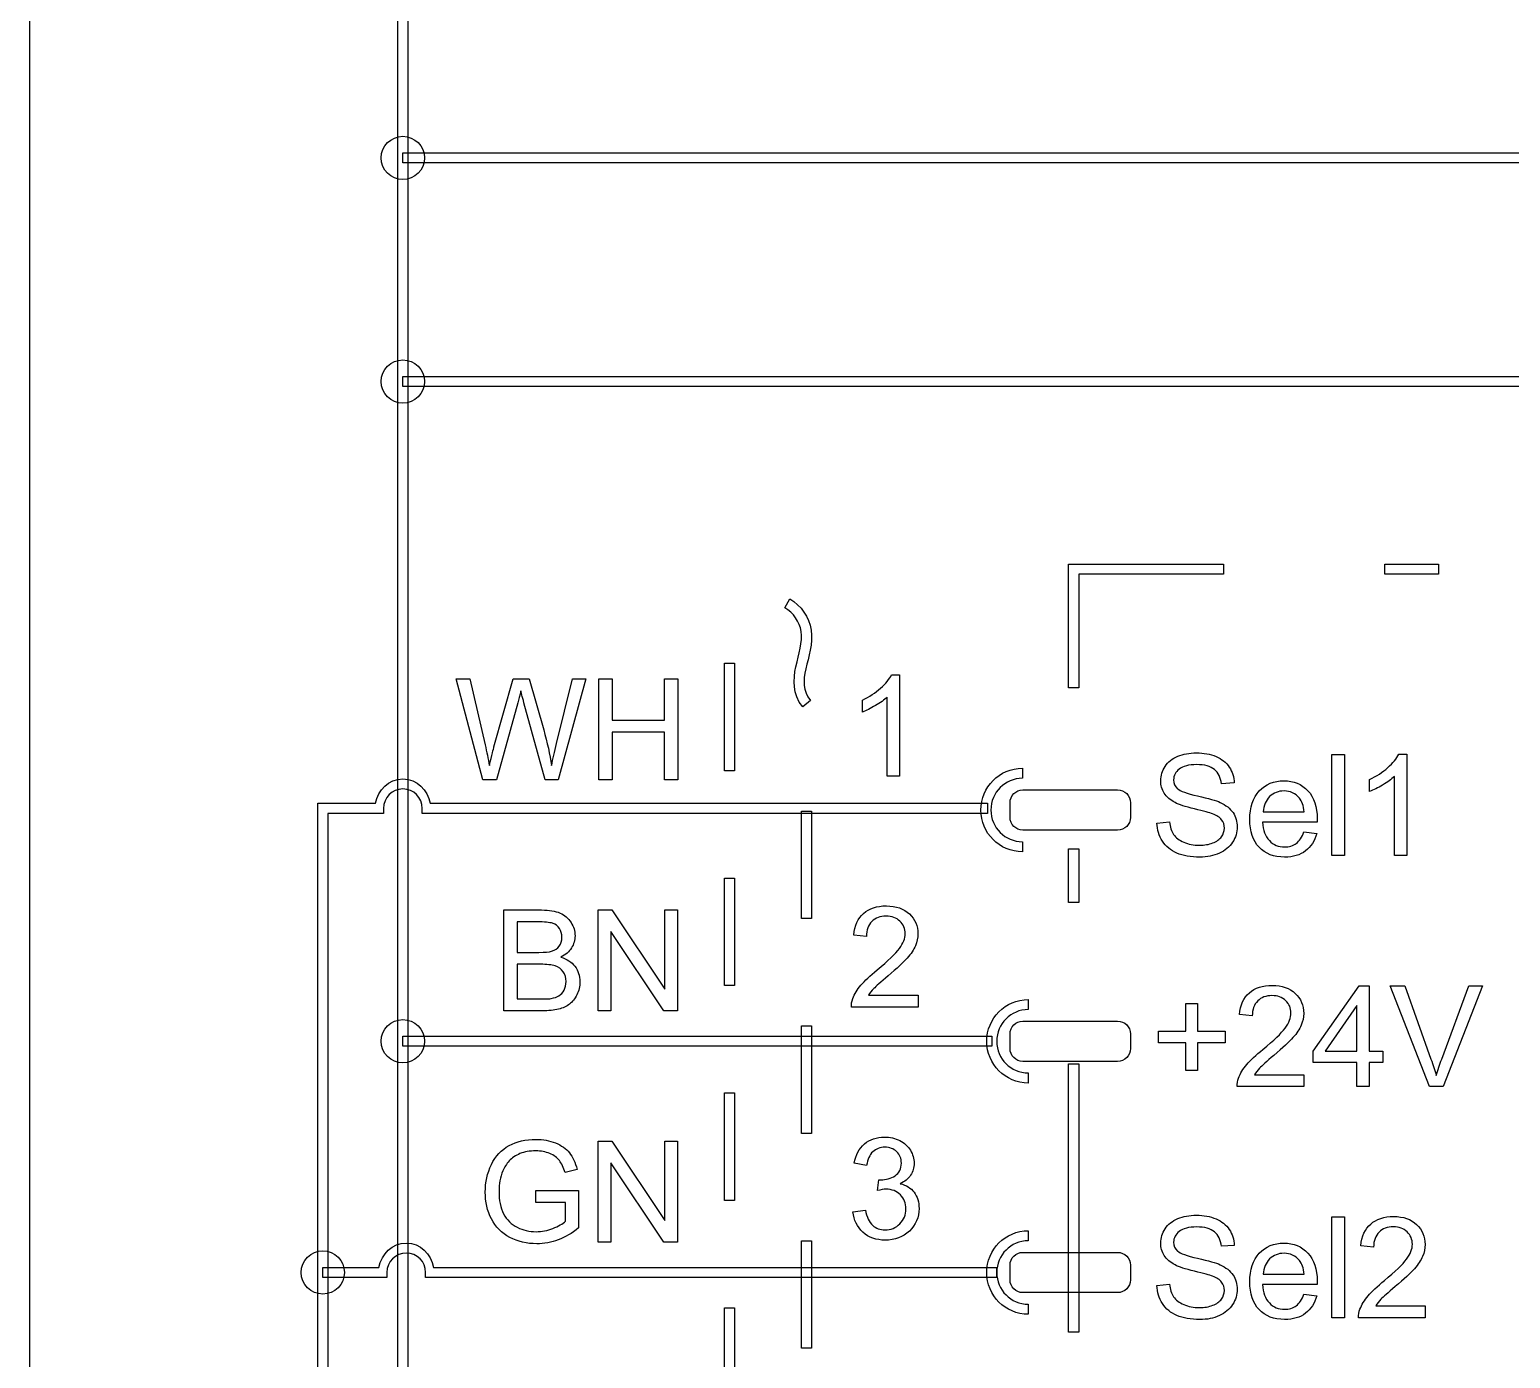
# Model space of a CAD drawing. Extents: x 55 to 793, y 34 to 1048.
# Drawn here: x 68 to 166, y 685.1 to 773.1 of the extents above; entities that cross this region are included whole.
import ezdxf

# ---------------------------------------------------------------- set-up
doc = ezdxf.new("R2010")
doc.units = 0
doc.layers.add('1', color=7, linetype='CONTINUOUS')

msp = doc.modelspace()

# ---------------------------------------------------------------- linework, layer by layer
at = {"layer": '1', "color": 7}
for points in [[(67.999998, 515.630486), (725.039982, 515.630486), (725.039982, 948.057142), (67.999998, 948.057142)], [(92.38065, 659.846097), (92.38065, 940.42421), (93.047316, 940.42421), (93.047316, 660.512763), (131.70617, 660.512763), (131.70617, 659.846097)], [(136.794727, 729.509323), (136.794727, 737.696827), (147.052539, 737.696827), (147.052539, 737.030156), (137.461394, 737.030156), (137.461394, 729.509323)], [(157.719205, 737.030156), (157.719205, 737.696827), (161.273893, 737.696827), (161.273893, 737.030156)], [(114.001292, 724.019698), (114.001292, 731.13168), (114.667958, 731.13168), (114.667958, 724.019698)], [(105.677437, 723.427766), (105.677437, 730.108685), (106.561568, 730.108685), (106.561568, 727.365224), (110.034266, 727.365224), (110.034266, 730.108685), (110.918384, 730.108685), (110.918384, 723.427766), (110.034266, 723.427766), (110.034266, 726.576821), (106.561568, 726.576821), (106.561568, 723.427766)], [(154.231313, 718.4091), (154.231313, 725.090018), (155.051635, 725.090018), (155.051635, 718.4091)], [(119.110678, 714.235968), (119.110678, 721.345344), (119.777345, 721.345344), (119.777345, 714.235968)], [(149.679948, 721.293835)], [(142.638776, 720.555561)], [(152.373339, 719.967677)], [(136.794727, 715.287969), (136.794727, 718.842656), (137.461394, 718.842656), (137.461394, 715.287969)], [(114.001292, 709.798469), (114.001292, 716.907844), (114.667958, 716.907844), (114.667958, 709.798469)], [(105.64285, 708.121264), (105.64285, 714.802182), (106.549768, 714.802182), (110.058919, 709.556796), (110.058919, 714.802182), (110.906584, 714.802182), (110.906584, 708.121264), (109.999679, 708.121264), (106.490515, 713.371208), (106.490515, 708.121264)], [(155.876589, 703.102597), (155.876589, 704.702191), (152.978116, 704.702191), (152.978116, 705.454135), (156.02698, 709.783516), (156.69691, 709.783516), (156.69691, 705.454135), (157.599264, 705.454135), (157.599264, 704.702191), (156.69691, 704.702191), (156.69691, 703.102597)], [(144.557418, 704.182665), (144.557418, 706.014676), (142.739037, 706.014676), (142.739037, 706.780293), (144.557418, 706.780293), (144.557418, 708.598633), (145.332167, 708.598633), (145.332167, 706.780293), (147.150548, 706.780293), (147.150548, 706.014676), (145.332167, 706.014676), (145.332167, 704.182665)], [(155.876589, 705.454135), (155.876589, 708.466473), (153.784767, 705.454135)], [(119.110678, 700.011886), (119.110678, 707.123865), (119.777345, 707.123865), (119.777345, 700.011886)], [(92.713983, 705.775437), (92.713983, 706.442103), (131.70617, 706.442103), (131.70617, 705.775437)], [(136.794727, 686.842657), (136.794727, 704.621302), (137.461394, 704.621302), (137.461394, 686.842657)], [(114.001292, 695.574386), (114.001292, 702.686365), (114.667958, 702.686365), (114.667958, 695.574386)], [(105.640983, 692.814762), (105.640983, 699.495681), (106.547888, 699.495681), (110.057052, 694.250293), (110.057052, 699.495681), (110.904717, 699.495681), (110.904717, 692.814762), (109.997799, 692.814762), (106.488648, 698.064706), (106.488648, 692.814762)], [(122.516061, 694.821125)], [(154.231313, 687.796096), (154.231313, 694.477014), (155.051635, 694.477014), (155.051635, 687.796096)], [(119.110678, 685.790532), (119.110678, 692.90251), (119.777345, 692.90251), (119.777345, 685.790532)], [(149.679948, 690.680831)], [(142.638776, 689.942557)], [(152.373336, 689.354666)], [(114.001292, 681.353032), (114.001292, 688.46501), (114.667958, 688.46501), (114.667958, 681.353032)]]:
    msp.add_lwpolyline(points, close=True, dxfattribs=at)
for points in [[(92.710325, 764.259437), (92.710325, 764.926103), (372.515005, 764.926103)], [(373.04365, 764.59277), (373.04365, 764.259437), (92.710325, 764.259437)], [(92.710325, 749.454097), (92.710325, 750.120763), (372.515005, 750.120763)], [(373.04365, 749.78743), (373.04365, 749.454097), (92.710325, 749.454097)], [(117.998692, 734.81404), (118.329425, 735.39476)], [(119.084625, 733.23064), (119.084625, 733.233307)], [(119.746092, 733.332267), (119.743425, 733.332267)], [(98.007883, 723.427766), (96.235074, 730.108685), (97.141978, 730.108685), (98.158269, 725.729174)], [(98.741614, 725.597014), (100.013104, 730.108685), (101.079528, 730.108685), (102.036566, 726.72721)], [(102.88879, 725.815762), (103.936988, 730.108685), (104.825665, 730.108685), (102.993617, 723.427766), (102.141392, 723.427766), (100.733169, 728.518207)], [(125.072708, 730.378687), (125.60136, 730.378687), (125.60136, 723.670426)], [(100.32757, 728.518207), (98.910227, 723.427766), (98.007883, 723.427766)], [(119.704372, 728.668201), (119.186198, 728.24626)], [(123.140393, 727.908662), (123.140393, 728.701622)], [(125.60136, 723.670426), (124.781029, 723.670426), (124.781029, 728.897583)], [(158.654928, 725.117362), (159.18358, 725.117362), (159.18358, 718.4091)], [(133.7315, 724.185291), (133.7315, 723.518624)], [(159.18358, 718.4091), (158.363258, 718.4091), (158.363258, 723.636258)], [(133.760833, 722.751437), (140.0395, 722.751437)], [(147.756675, 723.207877), (146.909009, 723.144076)], [(156.722614, 722.647336), (156.722614, 723.440296)], [(87.077212, 544.450654), (87.077212, 721.862103), (90.902734, 721.862103)], [(94.522526, 721.862103), (131.42617, 721.862103), (131.42617, 721.195437), (93.993879, 721.195437), (93.993879, 721.52877)], [(132.914167, 720.931437), (132.914167, 721.90477)], [(140.886167, 721.90477), (140.886167, 720.931437)], [(91.431379, 721.52877), (91.431379, 721.195437), (87.743879, 721.195437), (87.743879, 544.450654), (87.077212, 544.450654)], [(142.638776, 720.555561), (143.47277, 720.628477)], [(153.243789, 720.619363), (149.634371, 720.619363)], [(149.679948, 721.293835), (152.382454, 721.293835)], [(140.0395, 720.08477), (133.760833, 720.08477)], [(152.373339, 719.967677), (153.221005, 719.862861)], [(133.7315, 719.318103), (133.7315, 718.651437)], [(99.390092, 708.121264), (99.390092, 714.802182), (101.896633, 714.802182)], [(101.609527, 714.013778), (100.274224, 714.013778), (100.274224, 711.994921)], [(123.404739, 713.053332), (122.561634, 713.139919)], [(100.274224, 711.994921), (101.7189, 711.994921)], [(101.81914, 711.206521), (100.274197, 711.206521), (100.274224, 708.909666)], [(100.274224, 708.909666), (101.937659, 708.909666)], [(126.82273, 709.152331), (126.82273, 708.363928), (122.406662, 708.363928)], [(123.546019, 709.152331), (126.82273, 709.152331)], [(134.12217, 708.873347), (134.12217, 708.20668)], [(160.678607, 703.102597), (158.090035, 709.783516), (159.047077, 709.783516), (160.783426, 704.930053)], [(161.494372, 704.930053), (163.299081, 709.783516), (164.201434, 709.783516), (161.585518, 703.102597), (160.678607, 703.102597)], [(101.937659, 708.121268), (99.390092, 708.121264)], [(148.950845, 707.792001), (148.107736, 707.878588)], [(133.760833, 707.442097), (140.0395, 707.442097)], [(132.914167, 705.622097), (132.914167, 706.594097)], [(140.886167, 706.594097), (140.886167, 705.622097)], [(140.0395, 704.77543), (133.760833, 704.77543)], [(134.12217, 704.008763), (134.12217, 703.342097)], [(152.368854, 703.891), (152.368854, 703.102597), (147.952786, 703.102597)], [(149.092123, 703.891), (152.368854, 703.891)], [(104.246734, 697.627186), (103.449202, 697.408439)], [(123.418419, 697.88815), (122.598088, 698.033981)], [(101.516887, 695.435177), (101.516887, 696.219022), (104.347, 696.223556), (104.347, 693.744415)], [(124.133897, 696.22015), (124.225097, 696.940195)], [(103.481109, 694.191025), (103.481109, 695.435153), (101.516887, 695.435177)], [(122.516035, 694.82108), (123.336353, 694.930451)], [(134.12217, 693.564017), (134.12217, 692.89735)], [(147.756675, 692.594872), (146.909009, 692.531074)], [(156.986943, 692.485499), (156.143833, 692.572083)], [(132.914167, 690.312767), (132.914167, 691.284767)], [(133.760833, 692.132767), (140.0395, 692.132767)], [(140.886167, 691.284767), (140.886167, 690.312767)], [(87.412542, 690.466097), (87.412542, 691.132763), (91.128689, 691.132763)], [(91.657334, 690.79943), (91.657334, 690.466097), (87.412542, 690.466097)], [(94.751085, 691.132763), (132.0115, 691.132763), (132.0115, 690.466097), (94.222438, 690.466097), (94.222438, 690.79943)], [(149.679948, 690.680831), (152.382454, 690.680831)], [(140.0395, 689.4661), (133.760833, 689.4661)], [(142.638776, 689.942557), (143.47277, 690.015475)], [(153.243789, 690.006351), (149.634371, 690.006351)], [(152.373339, 689.354673), (153.221005, 689.249849)], [(134.12217, 688.699433), (134.12217, 688.032767)], [(160.404949, 688.584499), (160.404949, 687.796096), (155.988882, 687.796096)], [(157.12822, 688.584496), (160.404949, 688.584499)]]:
    msp.add_lwpolyline(points, dxfattribs=at)
for points in [[(91.2795, 764.59277), (91.2795, 765.383437), (91.920833, 766.02477), (92.7115, 766.02477)], [(92.7115, 766.02477), (93.502167, 766.02477), (94.1435, 765.383437), (94.1435, 764.59277)], [(92.7115, 763.16077), (91.920833, 763.16077), (91.2795, 763.802103), (91.2795, 764.59277)], [(94.1435, 764.59277), (94.1435, 763.802103), (93.502167, 763.16077), (92.7115, 763.16077)], [(91.2795, 749.78743), (91.2795, 750.578097), (91.920833, 751.21943), (92.7115, 751.21943)], [(92.7115, 751.21943), (93.502167, 751.21943), (94.1435, 750.578097), (94.1435, 749.78743)], [(92.7115, 748.35543), (91.920833, 748.35543), (91.2795, 748.996763), (91.2795, 749.78743)], [(94.1435, 749.78743), (94.1435, 748.996763), (93.502167, 748.35543), (92.7115, 748.35543)], [(118.329425, 735.39476), (119.083438, 734.963987), (119.617772, 734.193693), (119.746092, 733.332267)], [(119.084625, 733.233307), (118.987958, 733.882427), (118.569438, 734.48796), (117.998692, 734.81404)], [(118.738278, 730.90772), (118.921478, 731.756627), (119.191332, 732.549467), (119.084625, 733.23064)], [(119.743425, 733.332267), (119.886225, 732.420627), (119.562012, 731.55552), (119.391865, 730.76716)], [(119.186198, 728.24626), (118.495038, 729.097964), (118.555065, 730.058815), (118.738278, 730.90772)], [(119.391865, 730.76716), (119.221732, 729.978795), (119.172438, 729.323693), (119.704372, 728.668201)], [(123.140393, 728.701622), (123.599165, 728.917331), (124.000209, 729.178613), (124.343523, 729.485468)], [(124.343523, 729.485468), (124.686847, 729.792322), (124.929909, 730.090062), (125.072708, 730.378687)], [(100.52353, 729.302053), (100.453663, 728.995198), (100.388343, 728.733916), (100.32757, 728.518207)], [(100.733169, 728.518207), (100.61468, 728.94355), (100.544801, 729.204831), (100.52353, 729.302053)], [(124.781029, 728.897583), (124.583545, 728.709217), (124.323777, 728.520851), (124.001724, 728.332485)], [(124.001724, 728.332485), (123.682712, 728.144119), (123.395601, 728.002845), (123.140393, 727.908662)], [(102.036566, 726.72721), (102.276592, 725.888678), (102.449774, 725.100275), (102.556111, 724.362001)], [(98.158269, 725.729174), (98.267646, 725.270412), (98.361833, 724.814687), (98.440828, 724.362001)], [(98.440828, 724.362001), (98.61097, 725.075969), (98.711232, 725.48764), (98.741614, 725.597014)], [(102.556111, 724.362001), (102.641178, 724.784306), (102.752071, 725.268893), (102.88879, 725.815762)], [(143.1811, 724.306172), (143.372508, 724.600874), (143.652026, 724.824179), (144.019651, 724.976087)], [(144.019651, 724.976087), (144.387277, 725.127995), (144.795919, 725.203949), (145.245577, 725.203949)], [(145.245577, 725.203949), (145.740809, 725.203949), (146.176795, 725.123438), (146.553536, 724.962415)], [(146.553536, 724.962415), (146.933314, 724.804431), (147.224984, 724.570492), (147.428546, 724.2606)], [(157.925753, 724.224142), (158.269073, 724.530996), (158.512131, 724.828736), (158.654928, 725.117362)], [(130.9815, 721.417062), (130.9815, 722.940072), (132.215461, 724.185291), (133.7315, 724.185291)], [(142.893987, 723.362823), (142.893987, 723.700059), (142.989691, 724.014509), (143.1811, 724.306172)], [(144.110798, 724.12844), (143.86774, 723.933997), (143.746211, 723.69854), (143.746211, 723.422067)], [(145.282036, 724.424661), (144.747308, 724.424661), (144.356895, 724.32592), (144.110798, 724.12844)], [(146.444159, 724.101096), (146.182871, 724.316806), (145.795497, 724.424661), (145.282036, 724.424661)], [(146.909009, 723.144076), (146.863435, 723.56638), (146.708485, 723.885387), (146.444159, 724.101096)], [(147.428546, 724.2606), (147.632107, 723.950707), (147.741484, 723.5998), (147.756675, 723.207877)], [(156.722614, 723.440296), (157.181387, 723.656006), (157.582433, 723.917288), (157.925753, 724.224142)], [(158.363258, 723.636258), (158.165773, 723.447892), (157.906005, 723.259526), (157.583952, 723.07116)], [(90.902734, 721.862103), (91.080243, 722.754235), (91.770003, 723.479291), (92.71263, 723.479291)], [(92.71263, 722.812624), (92.000999, 722.812624), (91.431379, 722.240733), (91.431379, 721.52877)], [(92.71263, 723.479291), (93.655342, 723.479291), (94.344864, 722.75452), (94.522526, 721.862103)], [(93.993879, 721.52877), (93.993879, 722.240401), (93.42426, 722.812624), (92.71263, 722.812624)], [(133.7315, 723.518624), (132.578209, 723.518624), (131.648167, 722.582048), (131.648167, 721.417062)], [(132.914167, 721.90477), (132.914167, 722.370103), (133.2955, 722.751437), (133.760833, 722.751437)], [(140.0395, 722.751437), (140.504833, 722.751437), (140.886167, 722.370103), (140.886167, 721.90477)], [(143.126412, 722.528848), (142.971462, 722.777977), (142.893987, 723.055969), (142.893987, 723.362823)], [(143.746211, 723.422067), (143.746211, 723.182052), (143.8328, 722.984572), (144.005979, 722.829626)], [(144.005979, 722.829626), (144.17612, 722.674679), (144.619702, 722.515176), (145.336724, 722.351115)], [(148.786708, 720.787981), (148.786708, 721.602209), (148.996346, 722.234146), (149.415622, 722.683794)], [(149.415622, 722.683794), (149.834897, 723.133442), (150.378741, 723.358266), (151.047151, 723.358266)], [(151.056266, 722.683794), (150.679525, 722.683794), (150.36203, 722.55771), (150.103781, 722.305543)], [(151.047151, 723.358266), (151.694294, 723.358266), (152.222946, 723.138), (152.633107, 722.697466)], [(152.072554, 722.209841), (151.811266, 722.525809), (151.472503, 722.683794), (151.056266, 722.683794)], [(152.633107, 722.697466), (153.043269, 722.256933), (153.248349, 721.637148), (153.248349, 720.838111)], [(157.583952, 723.07116), (157.264938, 722.882794), (156.977825, 722.741519), (156.722614, 722.647336)], [(143.841915, 721.909063), (143.522901, 722.076161), (143.2844, 722.282756), (143.126412, 722.528848)], [(145.131644, 721.489796), (144.517921, 721.638666), (144.088012, 721.778422), (143.841915, 721.909063)], [(145.336724, 722.351115), (146.056785, 722.190093), (146.550497, 722.048818), (146.817862, 721.927292)], [(146.817862, 721.927292), (147.206755, 721.74804), (147.493868, 721.520178), (147.6792, 721.243705)], [(150.103781, 722.305543), (149.848569, 722.053375), (149.707292, 721.716139), (149.679948, 721.293835)], [(152.382454, 721.293835), (152.345995, 721.700948), (152.242695, 722.006284), (152.072554, 722.209841)], [(133.7315, 718.651437), (132.215461, 718.651437), (130.9815, 719.894051), (130.9815, 721.417062)], [(131.648167, 721.417062), (131.648167, 720.252075), (132.578209, 719.318103), (133.7315, 719.318103)], [(133.760833, 720.08477), (133.2955, 720.08477), (132.914167, 720.466103), (132.914167, 720.931437)], [(140.886167, 720.931437), (140.886167, 720.466103), (140.504833, 720.08477), (140.0395, 720.08477)], [(143.47277, 720.628477), (143.512267, 720.294279), (143.603414, 720.019325), (143.746211, 719.803616)], [(146.321111, 721.166232), (146.141855, 721.23611), (145.745366, 721.343964), (145.131644, 721.489796)], [(146.922681, 720.769751), (146.801151, 720.927736), (146.600628, 721.059896), (146.321111, 721.166232)], [(147.104974, 720.222882), (147.104974, 720.432515), (147.04421, 720.614805), (146.922681, 720.769751)], [(147.6792, 721.243705), (147.864532, 720.970271), (147.957198, 720.654302), (147.957198, 720.295799)], [(149.406507, 718.951412), (148.993308, 719.388908), (148.786708, 720.001097), (148.786708, 720.787981)], [(149.634371, 720.619363), (149.664754, 720.087685), (149.815146, 719.680571), (150.085549, 719.398022)], [(153.248349, 720.838111), (153.248349, 720.789501), (153.246829, 720.716585), (153.243789, 720.619363)], [(143.003363, 719.352449), (142.772458, 719.707914), (142.650929, 720.108952), (142.638776, 720.555561)], [(143.746211, 719.803616), (143.892046, 719.590945), (144.116875, 719.417769), (144.420698, 719.28409)], [(146.33934, 719.238518), (146.59759, 719.338777), (146.788998, 719.475494), (146.913566, 719.64867)], [(146.913566, 719.64867), (147.041172, 719.824883), (147.104974, 720.016287), (147.104974, 720.222882)], [(147.957198, 720.295799), (147.957198, 719.940334), (147.855417, 719.604617), (147.651856, 719.288648)], [(151.867471, 719.211175), (152.080149, 719.369159), (152.248771, 719.621327), (152.373339, 719.967677)], [(153.221005, 719.862861), (153.087323, 719.367641), (152.839707, 718.983313), (152.478158, 718.709879)], [(143.964963, 718.559489), (143.55784, 718.735702), (143.237307, 719.000023), (143.003363, 719.352449)], [(144.420698, 719.28409), (144.724521, 719.153449), (145.066322, 719.088129), (145.446101, 719.088129)], [(145.446101, 719.088129), (145.783344, 719.088129), (146.081091, 719.138258), (146.33934, 719.238518)], [(147.651856, 719.288648), (147.448294, 718.975717), (147.155105, 718.731145), (146.772288, 718.554932)], [(151.092725, 718.299727), (150.384817, 718.299727), (149.822744, 718.516955), (149.406507, 718.951412)], [(150.085549, 719.398022), (150.355951, 719.115473), (150.693195, 718.974199), (151.097279, 718.974199)], [(152.478158, 718.709879), (152.116608, 718.436444), (151.654797, 718.299727), (151.092725, 718.299727)], [(151.097279, 718.974199), (151.398064, 718.974199), (151.654795, 719.053191), (151.867471, 719.211175)], [(145.487117, 718.295169), (144.882509, 718.295169), (144.375124, 718.383276), (143.964963, 718.559489)], [(146.772288, 718.554932), (146.392509, 718.381757), (145.964119, 718.295169), (145.487117, 718.295169)], [(101.896633, 714.802182), (102.407058, 714.802182), (102.815702, 714.733823), (103.122563, 714.597106)], [(123.21334, 714.57545), (123.590076, 714.90661), (124.095942, 715.07219), (124.730936, 715.07219)], [(124.730936, 715.07219), (125.372001, 715.07219), (125.879382, 714.894457), (126.253079, 714.538992)], [(102.625818, 713.918077), (102.428334, 713.981878), (102.08957, 714.013778), (101.609527, 714.013778)], [(103.08155, 713.571726), (102.975212, 713.741863), (102.823302, 713.857313), (102.625818, 713.918077)], [(103.122563, 714.597106), (103.432465, 714.463427), (103.674006, 714.255313), (103.847188, 713.972764)], [(103.847188, 713.972764), (104.023401, 713.693253), (104.111507, 713.40007), (104.111507, 713.093216)], [(122.561634, 713.139919), (122.619323, 713.768818), (122.836558, 714.247329), (123.21334, 714.57545)], [(123.764778, 714.037696), (123.527792, 713.80072), (123.407779, 713.472598), (123.404739, 713.053332)], [(124.712696, 714.393161), (124.317728, 714.393161), (124.001755, 714.274673), (123.764778, 714.037696)], [(125.619614, 714.055925), (125.388707, 714.280749), (125.086402, 714.393161), (124.712696, 714.393161)], [(125.970533, 713.235621), (125.970533, 713.560705), (125.85356, 713.834139), (125.619614, 714.055925)], [(126.253079, 714.538992), (126.626784, 714.183527), (126.813637, 713.742994), (126.813637, 713.217392)], [(103.067883, 712.405072), (103.183332, 712.560018), (103.241056, 712.754461), (103.241056, 712.988399)], [(103.241056, 712.988399), (103.241056, 713.210185), (103.187887, 713.404627), (103.08155, 713.571726)], [(104.111507, 713.093216), (104.111507, 712.807629), (104.034032, 712.538752), (103.879081, 712.286584)], [(125.587707, 712.2467), (125.842924, 712.596088), (125.970533, 712.925729), (125.970533, 713.235621)], [(126.813637, 713.217392), (126.813637, 712.950034), (126.758948, 712.687233), (126.649571, 712.428989)], [(101.7189, 711.994921), (102.110837, 711.994921), (102.391876, 712.020745), (102.562018, 712.072393)], [(102.562018, 712.072393), (102.786844, 712.139233), (102.955466, 712.250125), (103.067883, 712.405072)], [(103.879081, 712.286584), (103.72413, 712.034417), (103.490189, 711.83086), (103.177256, 711.675913)], [(124.115684, 710.833954), (124.841824, 711.429434), (125.332499, 711.900349), (125.587707, 712.2467)], [(126.649571, 712.428989), (126.540193, 712.170745), (126.357901, 711.89883), (126.102692, 711.613242)], [(102.794404, 711.09259), (102.569578, 711.168544), (102.24449, 711.206521), (101.81914, 711.206521)], [(103.327616, 710.705225), (103.200016, 710.890553), (103.022279, 711.019674), (102.794404, 711.09259)], [(103.177256, 711.675913), (103.581335, 711.557425), (103.891232, 711.355387), (104.106947, 711.0698)], [(104.106947, 711.0698), (104.325702, 710.784213), (104.43508, 710.446977), (104.43508, 710.058092)], [(123.040153, 709.822246), (123.28929, 710.11391), (123.647801, 710.451146), (124.115684, 710.833954)], [(126.102692, 711.613242), (125.850515, 711.327655), (125.429721, 710.935732), (124.840309, 710.437474)], [(103.519029, 710.058096), (103.519029, 710.307226), (103.455224, 710.522935), (103.327616, 710.705225)], [(103.386896, 709.492999), (103.474984, 709.657059), (103.519029, 709.845425), (103.519029, 710.058096)], [(104.43508, 710.058092), (104.43508, 709.745162), (104.36824, 709.453498), (104.23456, 709.183101)], [(124.840309, 710.437474), (124.348114, 710.024284), (124.032137, 709.743254), (123.892378, 709.594384)], [(101.937659, 708.909666), (102.22325, 708.909666), (102.423769, 708.920302), (102.539218, 708.941572)], [(102.539218, 708.941572), (102.742782, 708.978034), (102.912924, 709.038797), (103.049643, 709.123861)], [(103.049643, 709.123861), (103.186363, 709.208935), (103.29878, 709.33198), (103.386896, 709.492999)], [(104.23456, 709.183101), (104.103912, 708.915743), (103.941365, 708.709148), (103.746922, 708.563316)], [(122.406662, 708.363928), (122.400439, 708.561409), (122.43235, 708.751295), (122.502395, 708.933585)], [(122.502395, 708.933585), (122.614803, 709.234362), (122.794056, 709.530583), (123.040153, 709.822246)], [(123.892378, 709.594384), (123.752618, 709.448552), (123.637165, 709.301201), (123.546019, 709.152331)], [(131.37217, 706.107722), (131.37217, 707.629577), (132.606131, 708.873347), (134.12217, 708.873347)], [(148.107736, 707.878588), (148.165463, 708.507488), (148.382696, 708.985999), (148.759437, 709.31412)], [(148.759437, 709.31412), (149.136177, 709.64528), (149.642043, 709.810859), (150.277033, 709.810859)], [(150.258803, 709.13183), (149.863833, 709.13183), (149.547857, 709.013342), (149.310875, 708.776365)], [(151.165715, 708.794594), (150.934809, 709.019418), (150.632505, 709.13183), (150.258803, 709.13183)], [(150.277033, 709.810859), (150.918099, 709.810859), (151.425484, 709.633127), (151.799186, 709.277662)], [(151.799186, 709.277662), (152.172888, 708.922197), (152.359739, 708.481664), (152.359739, 707.956062)], [(103.01319, 708.230638), (102.72152, 708.157724), (102.363009, 708.121268), (101.937659, 708.121268)], [(103.746922, 708.563316), (103.552478, 708.417485), (103.3079, 708.306592), (103.01319, 708.230638)], [(134.12217, 708.20668), (132.968879, 708.20668), (132.038837, 707.271197), (132.038837, 706.107722)], [(149.310875, 708.776365), (149.073893, 708.539389), (148.953883, 708.211267), (148.950845, 707.792001)], [(151.133813, 706.985369), (151.389025, 707.334758), (151.51663, 707.664398), (151.51663, 707.974291)], [(151.51663, 707.974291), (151.51663, 708.299374), (151.399658, 708.572809), (151.165715, 708.794594)], [(152.359739, 707.956062), (152.359739, 707.688703), (152.305051, 707.425902), (152.195675, 707.167659)], [(91.2795, 706.10877), (91.2795, 706.899437), (91.920833, 707.54077), (92.7115, 707.54077)], [(92.7115, 707.54077), (93.502167, 707.54077), (94.1435, 706.899437), (94.1435, 706.10877)], [(132.914167, 706.594097), (132.914167, 707.060763), (133.2955, 707.442097), (133.760833, 707.442097)], [(140.0395, 707.442097), (140.504833, 707.442097), (140.886167, 707.060763), (140.886167, 706.594097)], [(149.661791, 705.572624), (150.387928, 706.168103), (150.878602, 706.639018), (151.133813, 706.985369)], [(152.195675, 707.167659), (152.086299, 706.909415), (151.904005, 706.637499), (151.648794, 706.351912)], [(92.7115, 704.67677), (91.920833, 704.67677), (91.2795, 705.318103), (91.2795, 706.10877)], [(94.1435, 706.10877), (94.1435, 705.318103), (93.502167, 704.67677), (92.7115, 704.67677)], [(134.12217, 703.342097), (132.606131, 703.342097), (131.37217, 704.584711), (131.37217, 706.107722)], [(132.038837, 706.107722), (132.038837, 704.942735), (132.968879, 704.008763), (134.12217, 704.008763)], [(151.648794, 706.351912), (151.39662, 706.066325), (150.975826, 705.674402), (150.386409, 705.176143)], [(133.760833, 704.77543), (133.2955, 704.77543), (132.914167, 705.156763), (132.914167, 705.622097)], [(140.886167, 705.622097), (140.886167, 705.156763), (140.504833, 704.77543), (140.0395, 704.77543)], [(148.586257, 704.560916), (148.835392, 704.852579), (149.193903, 705.189815), (149.661791, 705.572624)], [(150.386409, 705.176143), (149.894216, 704.762953), (149.57824, 704.481923), (149.438481, 704.333053)], [(160.783426, 704.930053), (160.923184, 704.541168), (161.040156, 704.176588), (161.134341, 703.836314)], [(161.134341, 703.836314), (161.237641, 704.200893), (161.357651, 704.565473), (161.494372, 704.930053)], [(148.04849, 703.672254), (148.160905, 703.973031), (148.34016, 704.269252), (148.586257, 704.560916)], [(149.438481, 704.333053), (149.298722, 704.187221), (149.18327, 704.03987), (149.092123, 703.891)], [(147.952786, 703.102597), (147.946706, 703.300079), (147.978608, 703.489964), (148.04849, 703.672254)], [(98.572841, 697.941637), (98.84628, 698.506735), (99.238213, 698.926001), (99.748638, 699.199436)], [(99.748638, 699.199436), (100.259064, 699.47287), (100.84696, 699.609587), (101.512327, 699.609587)], [(101.512327, 699.609587), (101.99541, 699.609587), (102.431396, 699.530595), (102.820284, 699.37261)], [(102.820284, 699.37261), (103.212221, 699.217664), (103.519082, 699.000436), (103.740868, 698.720925)], [(122.598088, 698.033981), (122.698354, 698.583888), (122.926225, 699.009231), (123.281699, 699.310009)], [(123.281699, 699.310009), (123.637165, 699.613826), (124.079226, 699.765734), (124.607883, 699.765734)], [(124.626109, 699.091261), (124.307097, 699.091261), (124.041253, 698.991002), (123.828578, 698.790483)], [(124.607883, 699.765734), (124.972468, 699.765734), (125.308192, 699.686742), (125.615054, 699.528757)], [(125.414534, 698.795041), (125.21097, 698.992521), (124.948162, 699.091261), (124.626109, 699.091261)], [(125.615054, 699.528757), (125.921915, 699.373811), (126.155861, 699.161139), (126.316892, 698.890742)], [(99.753198, 698.183171), (99.573945, 697.982651), (99.434186, 697.762384), (99.333919, 697.52237)], [(100.468703, 698.666237), (100.173993, 698.544711), (99.935491, 698.383689), (99.753198, 698.183171)], [(101.516887, 698.853085), (101.112799, 698.853085), (100.763405, 698.790802), (100.468703, 698.666237)], [(102.437471, 698.675352), (102.160992, 698.79384), (101.854131, 698.853085), (101.516887, 698.853085)], [(103.075497, 698.210514), (102.926626, 698.404956), (102.713951, 698.559902), (102.437471, 698.675352)], [(103.449202, 697.408439), (103.348945, 697.748714), (103.224376, 698.016072), (103.075497, 698.210514)], [(103.740868, 698.720925), (103.962663, 698.441414), (104.131285, 698.076834), (104.246734, 697.627186)], [(123.828578, 698.790483), (123.615903, 698.589965), (123.479183, 698.289187), (123.418419, 697.88815)], [(125.71988, 698.047653), (125.71988, 698.348431), (125.618098, 698.59756), (125.414534, 698.795041)], [(126.316892, 698.890742), (126.480954, 698.620346), (126.562984, 698.33324), (126.562984, 698.029424)], [(98.167242, 696.123297), (98.167242, 696.773463), (98.302442, 697.379576), (98.572841, 697.941637)], [(99.333919, 697.52237), (99.163777, 697.10918), (99.078707, 696.661051), (99.078707, 696.177983)], [(124.35723, 696.931129), (124.706625, 696.931129), (125.021082, 697.022273), (125.300601, 697.204563)], [(125.300601, 697.204563), (125.58012, 697.386853), (125.71988, 697.667883), (125.71988, 698.047653)], [(126.330558, 697.241021), (126.175608, 697.004045), (125.946222, 696.815679), (125.6424, 696.675923)], [(126.562984, 698.029424), (126.562984, 697.740798), (126.485509, 697.477997), (126.330558, 697.241021)], [(98.577401, 694.341415), (98.303962, 694.873093), (98.167242, 695.467054), (98.167242, 696.123297)], [(99.078707, 696.177983), (99.078707, 695.582503), (99.180488, 695.084245), (99.384052, 694.683207)], [(124.712669, 696.311295), (124.557718, 696.311295), (124.364794, 696.280913), (124.133897, 696.22015)], [(124.225097, 696.940195), (124.279764, 696.934151), (124.323808, 696.931129), (124.35723, 696.931129)], [(125.651493, 695.942159), (125.405396, 696.188249), (125.092455, 696.311295), (124.712669, 696.311295)], [(125.6424, 696.675923), (126.037368, 696.584778), (126.344229, 696.394893), (126.562984, 696.106268)], [(126.562984, 696.106268), (126.781739, 695.82068), (126.891117, 695.462177), (126.891117, 695.030757)], [(126.020626, 695.012481), (126.020626, 695.389213), (125.897582, 695.699106), (125.651493, 695.942159)], [(99.789651, 693.120073), (99.254924, 693.402623), (98.85084, 693.809736), (98.577401, 694.341415)], [(99.384052, 694.683207), (99.590647, 694.28217), (99.889913, 693.984431), (100.28185, 693.789988)], [(102.651671, 693.717072), (103.016257, 693.865942), (103.292736, 694.023926), (103.481109, 694.191025)], [(123.176873, 693.463066), (122.791016, 693.812455), (122.570746, 694.265141), (122.516061, 694.821125)], [(123.336353, 694.930451), (123.430539, 694.465612), (123.590045, 694.129895), (123.814871, 693.9233)], [(125.619587, 694.019003), (125.886946, 694.286361), (126.020626, 694.61752), (126.020626, 695.012481)], [(126.891117, 695.030757), (126.891117, 694.447431), (126.678438, 693.952211), (126.253079, 693.545097)], [(143.1811, 693.693169), (143.372508, 693.98787), (143.652026, 694.211174), (144.019651, 694.363082)], [(144.019651, 694.363082), (144.387277, 694.514991), (144.795919, 694.590945), (145.245577, 694.590945)], [(145.245577, 694.590945), (145.740809, 694.590945), (146.176795, 694.510433), (146.553536, 694.349411)], [(146.553536, 694.349411), (146.933314, 694.191426), (147.224984, 693.957488), (147.428546, 693.647596)], [(156.795534, 694.007615), (157.172275, 694.338775), (157.67814, 694.504355), (158.31313, 694.504355)], [(158.31313, 694.504355), (158.954197, 694.504355), (159.461582, 694.326623), (159.835284, 693.971158)], [(100.28185, 693.789988), (100.673778, 693.595545), (101.090017, 693.498324), (101.530567, 693.498324)], [(101.530567, 693.498324), (101.913384, 693.498324), (102.287085, 693.57124), (102.651671, 693.717072)], [(104.347, 693.744415), (103.91253, 693.398065), (103.464389, 693.136783), (103.002577, 692.960569)], [(124.639789, 692.938983), (124.053409, 692.938983), (123.56577, 693.113677), (123.176873, 693.463066)], [(123.814871, 693.9233), (124.042746, 693.719743), (124.319226, 693.617965), (124.644309, 693.617965)], [(126.253079, 693.545097), (125.827729, 693.141021), (125.289965, 692.938983), (124.639789, 692.938983)], [(124.644309, 693.617965), (125.030166, 693.617965), (125.355259, 693.751644), (125.619587, 694.019003)], [(131.37217, 690.798392), (131.37217, 692.320247), (132.606131, 693.564017), (134.12217, 693.564017)], [(142.893987, 692.749819), (142.893987, 693.087055), (142.989691, 693.401505), (143.1811, 693.693169)], [(144.110798, 693.515438), (143.86774, 693.320996), (143.746211, 693.085538), (143.746211, 692.809065)], [(145.282036, 693.811659), (144.747308, 693.811659), (144.356895, 693.712919), (144.110798, 693.515438)], [(146.444159, 693.488095), (146.182871, 693.703804), (145.795497, 693.811659), (145.282036, 693.811659)], [(146.909009, 692.531074), (146.863435, 692.953379), (146.708486, 693.272386), (146.444159, 693.488095)], [(147.428546, 693.647596), (147.632107, 693.337704), (147.741484, 692.986796), (147.756675, 692.594872)], [(156.143833, 692.572083), (156.201557, 693.200983), (156.418791, 693.679494), (156.795534, 694.007615)], [(157.346973, 693.469863), (157.109991, 693.232886), (156.989981, 692.904765), (156.986943, 692.485499)], [(158.294901, 693.825328), (157.899931, 693.825328), (157.583954, 693.70684), (157.346973, 693.469863)], [(159.201812, 693.488092), (158.970907, 693.712916), (158.668603, 693.825328), (158.294901, 693.825328)], [(159.552729, 692.667789), (159.552729, 692.992872), (159.435757, 693.266307), (159.201812, 693.488092)], [(159.835284, 693.971158), (160.208986, 693.615693), (160.395837, 693.175159), (160.395837, 692.649557)], [(85.9795, 690.79943), (85.9795, 691.590097), (86.620833, 692.23143), (87.4115, 692.23143)], [(87.4115, 692.23143), (88.2035, 692.23143), (88.8435, 691.590097), (88.8435, 690.79943)], [(91.128689, 691.132763), (91.306641, 692.024637), (91.998977, 692.747347), (92.941189, 692.747347)], [(92.941189, 692.747347), (93.883401, 692.747347), (94.573382, 692.024474), (94.751085, 691.132763)], [(101.580687, 692.700806), (100.924431, 692.700806), (100.327419, 692.840562), (99.789651, 693.120073)], [(103.002577, 692.960569), (102.540773, 692.787394), (102.06681, 692.700806), (101.580687, 692.700806)], [(134.12217, 692.89735), (132.968879, 692.89735), (132.038837, 691.961867), (132.038837, 690.798392)], [(143.126412, 691.915844), (142.971462, 692.164973), (142.893987, 692.442964), (142.893987, 692.749819)], [(143.746211, 692.809065), (143.746211, 692.569051), (143.8328, 692.371571), (144.005979, 692.216624)], [(144.005979, 692.216624), (144.17612, 692.061678), (144.619702, 691.902174), (145.336724, 691.738113)], [(149.415622, 692.070782), (149.834897, 692.520431), (150.378741, 692.745255), (151.047151, 692.745255)], [(151.047151, 692.745255), (151.694294, 692.745255), (152.222946, 692.524988), (152.633107, 692.084454)], [(159.169911, 691.678867), (159.425123, 692.028256), (159.552729, 692.357896), (159.552729, 692.667789)], [(160.395837, 692.649557), (160.395837, 692.382199), (160.341149, 692.119398), (160.231772, 691.861154)], [(92.941189, 692.08068), (92.229226, 692.08068), (91.657334, 691.511061), (91.657334, 690.79943)], [(94.222438, 690.79943), (94.222438, 691.511393), (93.653152, 692.08068), (92.941189, 692.08068)], [(132.914167, 691.284767), (132.914167, 691.751433), (133.2955, 692.132767), (133.760833, 692.132767)], [(140.0395, 692.132767), (140.504833, 692.132767), (140.886167, 691.751433), (140.886167, 691.284767)], [(143.841915, 691.296058), (143.522901, 691.463157), (143.2844, 691.669752), (143.126412, 691.915844)], [(145.131644, 690.876792), (144.517921, 691.025662), (144.088012, 691.165418), (143.841915, 691.296058)], [(145.336724, 691.738113), (146.056785, 691.577091), (146.550497, 691.435816), (146.817862, 691.314289)], [(146.817862, 691.314289), (147.206755, 691.135038), (147.493868, 690.907176), (147.6792, 690.630704)], [(148.786708, 690.17497), (148.786708, 690.989198), (148.996346, 691.621135), (149.415622, 692.070782)], [(150.103781, 691.692539), (149.848569, 691.440371), (149.707292, 691.103135), (149.679948, 690.680831)], [(151.056266, 692.070789), (150.679525, 692.070789), (150.36203, 691.944706), (150.103781, 691.692539)], [(152.072554, 691.596837), (151.811266, 691.912805), (151.472503, 692.070789), (151.056266, 692.070789)], [(152.382454, 690.680831), (152.345995, 691.087944), (152.242695, 691.393279), (152.072554, 691.596837)], [(152.633107, 692.084454), (153.043269, 691.643921), (153.248349, 691.024136), (153.248349, 690.225099)], [(157.697888, 690.266121), (158.424026, 690.861601), (158.9147, 691.332516), (159.169911, 691.678867)], [(160.231772, 691.861154), (160.122397, 691.60291), (159.940103, 691.330994), (159.684891, 691.045407)], [(87.4115, 689.36743), (86.620833, 689.36743), (85.9795, 690.00743), (85.9795, 690.79943)], [(88.8435, 690.79943), (88.8435, 690.00743), (88.2035, 689.36743), (87.4115, 689.36743)], [(134.12217, 688.032767), (132.606131, 688.032767), (131.37217, 689.275381), (131.37217, 690.798392)], [(132.038837, 690.798392), (132.038837, 689.633405), (132.968879, 688.699433), (134.12217, 688.699433)], [(133.760833, 689.4661), (133.2955, 689.4661), (132.914167, 689.847433), (132.914167, 690.312767)], [(140.886167, 690.312767), (140.886167, 689.847433), (140.504833, 689.4661), (140.0395, 689.4661)], [(146.321111, 690.553228), (146.141855, 690.623106), (145.745366, 690.73096), (145.131644, 690.876792)], [(146.922681, 690.15675), (146.801151, 690.314733), (146.600628, 690.446892), (146.321111, 690.553228)], [(147.6792, 690.630704), (147.864532, 690.357269), (147.957198, 690.0413), (147.957198, 689.682797)], [(153.248349, 690.225099), (153.248349, 690.176487), (153.246829, 690.103571), (153.243789, 690.006351)], [(156.622355, 689.254413), (156.87149, 689.546077), (157.230001, 689.883313), (157.697888, 690.266121)], [(159.684891, 691.045407), (159.432718, 690.75982), (159.011923, 690.367897), (158.422506, 689.869639)], [(143.003363, 688.739446), (142.772458, 689.094911), (142.650929, 689.495948), (142.638776, 689.942557)], [(143.47277, 690.015475), (143.512267, 689.681278), (143.603414, 689.406325), (143.746211, 689.190614)], [(146.913566, 689.035669), (147.041172, 689.211882), (147.104974, 689.403286), (147.104974, 689.609881)], [(147.104974, 689.609881), (147.104974, 689.819514), (147.04421, 690.001804), (146.922681, 690.15675)], [(147.957198, 689.682797), (147.957198, 689.327332), (147.855417, 688.991615), (147.651856, 688.675646)], [(149.406507, 688.338401), (148.993308, 688.775896), (148.786708, 689.388086), (148.786708, 690.17497)], [(149.634371, 690.006351), (149.664754, 689.474673), (149.815146, 689.06756), (150.085549, 688.785011)], [(151.867471, 688.598164), (152.080147, 688.756148), (152.248769, 689.008316), (152.373336, 689.354666)], [(153.221005, 689.249849), (153.087323, 688.754629), (152.839707, 688.370302), (152.478158, 688.096867)], [(156.084588, 688.365751), (156.197003, 688.666529), (156.376258, 688.96275), (156.622355, 689.254413)], [(158.422506, 689.869639), (157.930313, 689.456448), (157.614337, 689.175418), (157.474579, 689.026549)], [(143.964963, 687.946487), (143.55784, 688.122699), (143.237307, 688.387018), (143.003363, 688.739446)], [(143.746211, 689.190614), (143.892046, 688.977943), (144.116875, 688.804768), (144.420698, 688.671089)], [(144.420698, 688.671089), (144.724521, 688.540448), (145.066322, 688.475127), (145.446101, 688.475127)], [(145.446101, 688.475127), (145.783344, 688.475127), (146.081091, 688.525257), (146.33934, 688.625517)], [(146.33934, 688.625517), (146.59759, 688.725776), (146.788998, 688.862494), (146.913566, 689.035669)], [(147.651856, 688.675646), (147.448294, 688.362715), (147.155105, 688.118143), (146.772288, 687.94193)], [(151.092725, 687.686715), (150.384817, 687.686715), (149.822744, 687.903944), (149.406507, 688.338401)], [(150.085549, 688.785011), (150.355951, 688.502462), (150.693195, 688.361187), (151.097279, 688.361187)], [(151.097279, 688.361187), (151.398064, 688.361187), (151.654795, 688.440179), (151.867471, 688.598164)], [(155.988882, 687.796096), (155.982837, 687.993576), (156.014739, 688.183461), (156.084588, 688.365751)], [(157.474579, 689.026549), (157.33482, 688.880717), (157.219367, 688.733366), (157.12822, 688.584496)], [(145.487117, 687.682167), (144.882509, 687.682167), (144.375124, 687.770274), (143.964963, 687.946487)], [(146.772288, 687.94193), (146.392509, 687.768754), (145.964119, 687.682167), (145.487117, 687.682167)], [(152.478158, 688.096867), (152.116608, 687.823432), (151.654797, 687.686715), (151.092725, 687.686715)]]:
    msp.add_open_spline(points, degree=3, dxfattribs=at)

doc.saveas('drawing.dxf')
